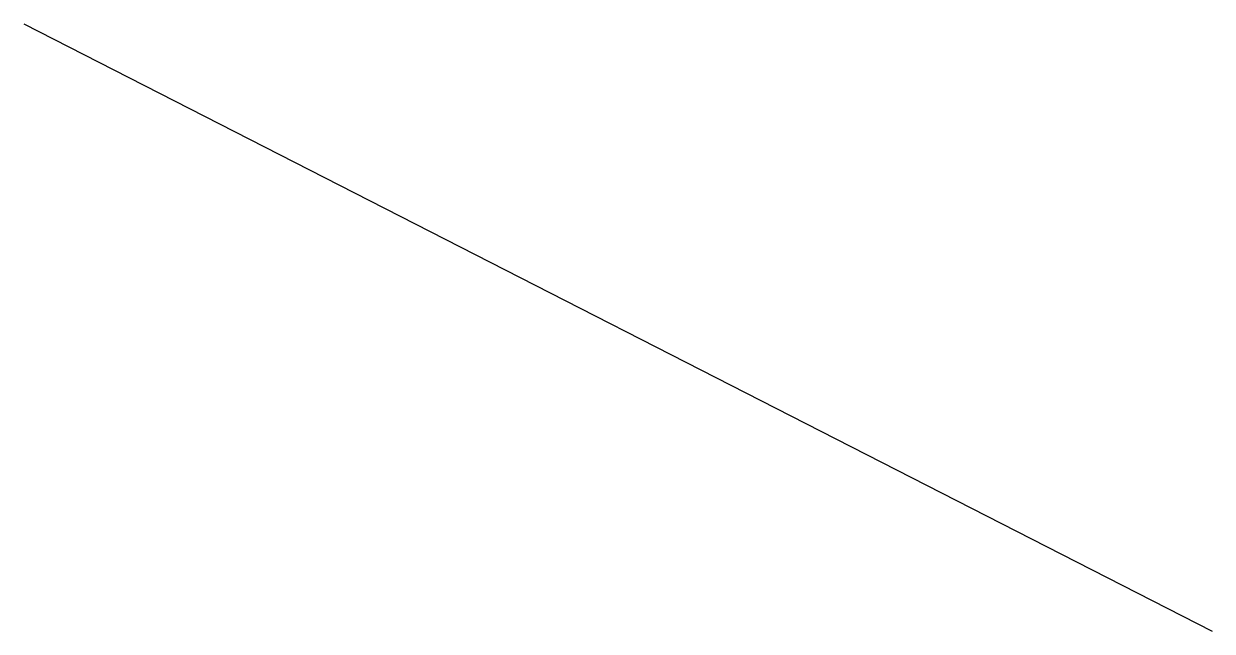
# Model space of a CAD drawing. Header units: metres. Extents: x 232.36 to 237.6, y 890 to 892.68.
import ezdxf

# ---------------------------------------------------------------- set-up
doc = ezdxf.new("R2010")
doc.units = ezdxf.units.M

msp = doc.modelspace()

# ---------------------------------------------------------------- linework, layer by layer
msp.add_lwpolyline([(232.36273, 892.68041), (237.604, 890)])

doc.saveas('drawing.dxf')
